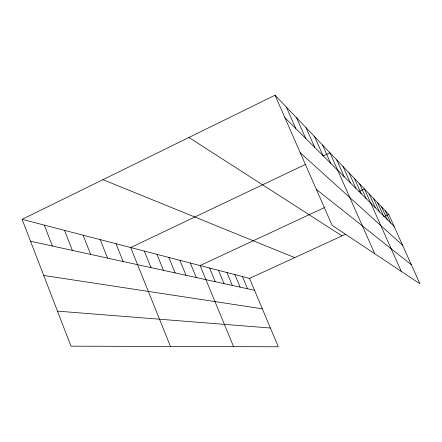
<?xml version="1.0" encoding="UTF-8"?>
<svg xmlns="http://www.w3.org/2000/svg" width="442" height="442" viewBox="0 0 442 442"><rect width="100%" height="100%" fill="white"/><g stroke="black" fill="none" stroke-linecap="round" stroke-linejoin="round"><path stroke-width="0.66" d="M22.1 219.354L249.537 278.388L278.294 346.777L70.98 346.169L22.1 219.354L275.04 95.223L388.733 214.398L419.9 283.77L332.141 225.403L275.04 95.223M305.908 164.192L130.677 247.537L170.468 346.462M323.157 155.987L329.936 152.766L374.755 253.741M324.759 207.431L200.093 265.559L233.58 346.644M358.882 191.524L364.44 188.933L401.308 271.399M249.537 278.388L345.699 234.183M383.8 216.668L388.733 214.398M57.471 311.129L270.405 328.019M43.725 275.454L262.333 308.814M30.537 241.244L254.542 290.289M102.969 179.667L294.709 257.625M188.927 137.484L342.025 235.868M316.35 189.403L411.347 264.73M300.284 152.777L402.596 245.249M284.886 117.671L394.159 226.464M385.242 210.735L390.805 223.133M381.551 206.867L387.264 219.608M377.645 202.779L383.518 215.873M373.507 198.436L379.545 211.922M369.114 193.834L375.33 207.718M359.606 183.866L366.203 198.635M354.456 178.469L361.258 193.707M348.953 172.7L355.97 188.447M343.064 166.523L350.313 182.811M336.738 159.893L344.235 176.761M322.594 145.07L330.644 163.225M314.649 136.744L323.003 155.617M306.024 127.699L314.704 147.357M296.621 117.843L305.66 138.352M286.339 107.063L295.764 128.5M242.404 276.537L247.526 288.753M234.873 274.581L240.122 287.134M226.917 272.521L232.299 285.421M218.497 270.333L224.017 283.609M209.574 268.018L215.237 281.687M190.32 263.018L196.292 277.537M179.916 260.316L186.054 275.294M168.822 257.437L175.137 272.902M156.976 254.365L163.474 270.349M144.291 251.073L150.982 267.614M116.025 243.735L123.136 261.52M100.212 239.63L107.555 258.106M83.096 235.188L90.687 254.415M64.51 230.365L72.366 250.399M44.255 225.105L52.394 246.028"/></g></svg>
